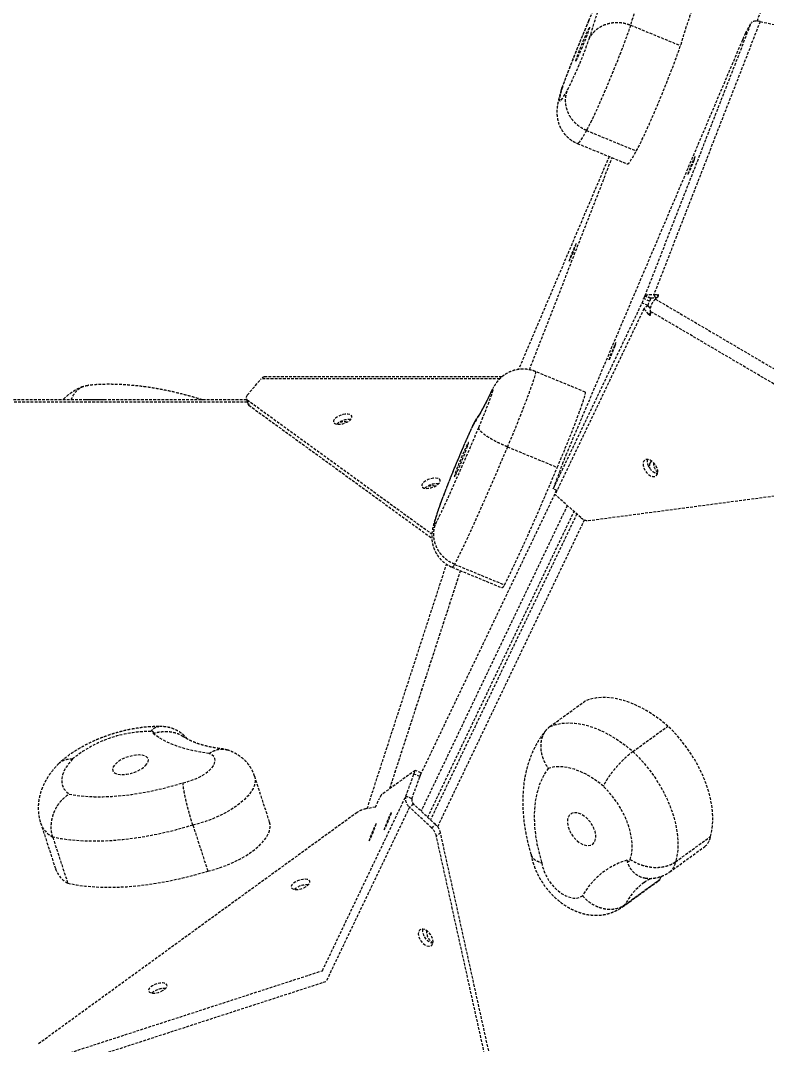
# Model space of a CAD drawing. Header units: millimetres. Extents: x -6061 to 5100, y -3651 to 3328.
# Drawn here: x 1637 to 1982.3, y 667.6 to 1141.6 of the extents above; entities that cross this region are included whole.
import ezdxf

# ---------------------------------------------------------------- set-up
doc = ezdxf.new("R2010")
doc.units = ezdxf.units.MM
doc.linetypes.add('HIDDEN', pattern=[1.905, 1.27, -0.635])
for name, color, linetype in [('DIKOM_ОБЪЕКТ', 7, 'Continuous'), ('DIKOM_РАЗМЕР_ЗОНА', 7, 'Continuous'), ('DIKOM_РАЗМЕР_ОБЪЕКТА', 7, 'Continuous')]:
    doc.layers.add(name, color=color, linetype=linetype)
doc.styles.add('style1', font='arialbd.ttf', dxfattribs={"width": 0.8})
doc.dimstyles.new('1-50', dxfattribs={"dimtxt": 300, "dimasz": 200, "dimexe": 100, "dimexo": 0, "dimgap": 100, "dimtad": 1, "dimtxsty": 'style1', "dimcen": 200, "dimclrd": 7, "dimclre": 7, "dimclrt": 7, "dimadec": 1, "dimazin": 2, "dimtfac": 1, "dimtmove": 0, "dimatfit": 2, "dimfxl": 0, "dimlwd": 25, "dimlwe": 18, "dimarcsym": 0})

# ---------------------------------------------------------------- blocks, each defined once
blk = doc.blocks.new('*D0')
at = {"layer": 'Defpoints', "color": 0, "transparency": 16777216}
for p in [(3244.44, 1090.08), (-2954.24, -571.35), (3244.44, -1487.03)]:
    blk.add_point(p, dxfattribs=at)
at = {"layer": 'DIKOM_РАЗМЕР_ОБЪЕКТА', "color": 7, "lineweight": 18, "transparency": 16777216}
for p, q in [((3244.44, 1090.08), (3244.44, -1587.03)), ((-2954.24, -571.35), (-2954.24, -1587.03))]:
    blk.add_line(p, q, dxfattribs=at)
at = {"layer": 'DIKOM_РАЗМЕР_ОБЪЕКТА', "color": 7, "lineweight": 25, "transparency": 16777216}
blk.add_line((-2754.24, -1487.03), (3044.44, -1487.03), dxfattribs=at)
at = {"layer": 'DIKOM_РАЗМЕР_ОБЪЕКТА', "color": 7, "transparency": 16777216}
for points in [[(-2754.24, -1453.69), (-2754.24, -1520.36), (-2954.24, -1487.03)], [(3044.44, -1453.69), (3044.44, -1520.36), (3244.44, -1487.03)]]:
    blk.add_solid(points, dxfattribs=at)
at = {"layer": 'DIKOM_РАЗМЕР_ОБЪЕКТА', "color": 7, "transparency": 16777216, "insert": (279.31, -1118.98), "char_height": 300, "attachment_point": 5, "style": 'style1'}
blk.add_mtext('{\\fArial|b0|i0|c204|p34;\\H1.75x;6200}', dxfattribs=at)
blk = doc.blocks.new('*D1')
at = {"layer": 'Defpoints', "color": 0, "transparency": 16777216}
for p in [(2324.34, 3327.92), (-5419.16, -2822.08), (-1808.64, -2822.08)]:
    blk.add_point(p, dxfattribs=at)
at = {"layer": 'DIKOM_РАЗМЕР_ЗОНА', "color": 7, "lineweight": 18, "transparency": 16777216}
for p, q in [((2324.34, 3327.92), (-5519.16, 3327.92)), ((-1808.64, -2822.08), (-5519.16, -2822.08))]:
    blk.add_line(p, q, dxfattribs=at)
at = {"layer": 'DIKOM_РАЗМЕР_ЗОНА', "color": 7, "lineweight": 25, "transparency": 16777216}
blk.add_line((-5419.16, 3127.92), (-5419.16, -2622.08), dxfattribs=at)
at = {"layer": 'DIKOM_РАЗМЕР_ЗОНА', "color": 7, "transparency": 16777216}
for points in [[(-5452.49, 3127.92), (-5385.83, 3127.92), (-5419.16, 3327.92)], [(-5452.49, -2622.08), (-5385.83, -2622.08), (-5419.16, -2822.08)]]:
    blk.add_solid(points, dxfattribs=at)
at = {"layer": 'DIKOM_РАЗМЕР_ЗОНА', "color": 7, "transparency": 16777216, "insert": (-5787.21, -178.18), "char_height": 300, "attachment_point": 5, "rotation": 90, "style": 'style1'}
blk.add_mtext('{\\fArial|b0|i0|c204|p34;\\H1.75x;6150}', dxfattribs=at)
blk = doc.blocks.new('*D2')
at = {"layer": 'Defpoints', "color": 0, "transparency": 16777216}
for p in [(5097.78, 1174.32), (-4808.91, -571.39), (5097.78, -3550.63)]:
    blk.add_point(p, dxfattribs=at)
at = {"layer": 'DIKOM_РАЗМЕР_ЗОНА', "color": 7, "lineweight": 18, "transparency": 16777216}
for p, q in [((5097.78, 1174.32), (5097.78, -3650.63)), ((-4808.91, -571.39), (-4808.91, -3650.63))]:
    blk.add_line(p, q, dxfattribs=at)
at = {"layer": 'DIKOM_РАЗМЕР_ЗОНА', "color": 7, "lineweight": 25, "transparency": 16777216}
blk.add_line((-4608.91, -3550.63), (4897.78, -3550.63), dxfattribs=at)
at = {"layer": 'DIKOM_РАЗМЕР_ЗОНА', "color": 7, "transparency": 16777216}
for points in [[(-4608.91, -3517.3), (-4608.91, -3583.96), (-4808.91, -3550.63)], [(4897.78, -3517.3), (4897.78, -3583.96), (5097.78, -3550.63)]]:
    blk.add_solid(points, dxfattribs=at)
at = {"layer": 'DIKOM_РАЗМЕР_ЗОНА', "color": 7, "transparency": 16777216, "insert": (864.15, -3182.58), "char_height": 300, "attachment_point": 5, "style": 'style1'}
blk.add_mtext('{\\fArial|b0|i0|c204|p34;\\H1.75x;9900}', dxfattribs=at)
blk = doc.blocks.new('*D3')
at = {"layer": 'Defpoints', "color": 0, "transparency": 16777216}
for p in [(-3174.2, 1527.92), (2804.07, 1527.92), (-2373.39, -1022.08)]:
    blk.add_point(p, dxfattribs=at)
at = {"layer": 'DIKOM_РАЗМЕР_ОБЪЕКТА', "color": 7, "lineweight": 18, "transparency": 16777216}
for p, q in [((2804.07, 1527.92), (-3274.2, 1527.92)), ((-2373.39, -1022.08), (-3274.2, -1022.08))]:
    blk.add_line(p, q, dxfattribs=at)
at = {"layer": 'DIKOM_РАЗМЕР_ОБЪЕКТА', "color": 7, "lineweight": 25, "transparency": 16777216}
blk.add_line((-3174.2, -822.08), (-3174.2, 1327.92), dxfattribs=at)
at = {"layer": 'DIKOM_РАЗМЕР_ОБЪЕКТА', "color": 7, "transparency": 16777216}
for points in [[(-3207.54, 1327.92), (-3140.87, 1327.92), (-3174.2, 1527.92)], [(-3207.54, -822.08), (-3140.87, -822.08), (-3174.2, -1022.08)]]:
    blk.add_solid(points, dxfattribs=at)
at = {"layer": 'DIKOM_РАЗМЕР_ОБЪЕКТА', "color": 7, "transparency": 16777216, "insert": (-3542.25, 166.98), "char_height": 300, "attachment_point": 5, "rotation": 90, "style": 'style1'}
blk.add_mtext('{\\fArial|b0|i0|c204|p34;\\H1.75x;2550}', dxfattribs=at)

msp = doc.modelspace()

# ---------------------------------------------------------------- linework, layer by layer
at = {"layer": 'DIKOM_ОБЪЕКТ', "color": 7, "linetype": 'HIDDEN', "lineweight": 15}
for p, q in [((1977.893, 1141.308), (2057.581, 1345.991)), ((1919.342, 1139.475), (1942.433, 1129.964)), ((1926.065, 1014.266), (1975.245, 1140.566)), ((1979.304, 1141.105), (1930.123, 1014.805)), ((1972.588, 1135.755), (1975.245, 1140.566)), ((1979.304, 1141.105), (1992.339, 1138.377)), ((1971.146, 1132.621), (1889.66, 941.037)), ((1898.9, 1090.719), (1921.99, 1081.209)), ((1894.705, 1084.706), (1917.795, 1075.195)), ((1909.431, 1078.64), (1867.505, 980.088)), ((1872.569, 979.913), (1910.794, 1078.079)), ((1930.123, 1014.805), (1931.668, 1014.778)), ((1930.865, 1013.394), (1930.123, 1014.805)), ((1932.145, 1013.871), (1931.668, 1014.778)), ((1883.542, 924.786), (1924.69, 1010.826)), ((1924.69, 1010.826), (1925.384, 1012.847)), ((1927.46, 1009.685), (1924.69, 1010.826)), ((1928.155, 1011.706), (1925.384, 1012.847)), ((1925.878, 1014.009), (1926.065, 1014.266)), ((1928.649, 1012.868), (1925.878, 1014.009)), ((1928.836, 1013.125), (1926.065, 1014.266)), ((1927.387, 1009.532), (1927.46, 1009.685)), ((1927.46, 1009.685), (1928.155, 1011.706)), ((1928.649, 1012.868), (1928.836, 1013.125)), ((1932.01, 1013.727), (1930.818, 1012.665)), ((1930.818, 1012.665), (2042.322, 947.12)), ((1930.865, 1013.394), (1931.622, 1013.381)), ((1925.545, 1008.193), (1884.398, 922.153)), ((1927.487, 1009.604), (1925.545, 1008.193)), ((1927.75, 1005.565), (1925.545, 1008.193)), ((1928.488, 1008.411), (1927.487, 1009.604)), ((1928.529, 1006.131), (1927.75, 1005.565)), ((2039.922, 941.477), (1928.418, 1007.022)), ((1928.418, 1007.022), (1928.586, 1005.676)), ((1859.777, 976.627), (1750.023, 976.629)), ((1898.374, 969.604), (1875.284, 979.115)), ((1741.951, 968.192), (1748.364, 975.732)), ((1858.812, 975.731), (1748.364, 975.732)), ((1741.664, 965.988), (1561.02, 965.988)), ((1742.003, 964.943), (1562.587, 964.943)), ((1741.45, 966.647), (1742.279, 964.095)), ((1741.896, 966.065), (1827.406, 903.929)), ((1741.896, 966.065), (1742.725, 963.514)), ((1742.725, 963.514), (1827.369, 902.007)), ((1862.349, 944.26), (1885.439, 934.749)), ((1888.069, 937.059), (1883.542, 924.786)), ((1885.309, 924.058), (1883.542, 924.786)), ((1899.703, 910.122), (2037.486, 928.411)), ((1822.185, 792.512), (1885.14, 924.128)), ((1896.381, 911.475), (1884.398, 922.153)), ((1890.078, 917.091), (1822.414, 775.631)), ((1825.473, 772.782), (1893.179, 914.329)), ((1894.458, 913.188), (1826.736, 771.606)), ((1897.947, 910.439), (1830.01, 768.409)), ((1797.445, 776.79), (1834.2, 889.91)), ((1840.571, 886.954), (1807.729, 785.878)), ((1840.597, 886.943), (1807.768, 785.906)), ((1836.727, 888.537), (1859.817, 879.027)), ((1837.934, 889.863), (1861.024, 880.352)), ((1882.001, 814.767), (1898.182, 826.522)), ((1920.447, 803.22), (1936.627, 814.976)), ((1752.275, 770.578), (1745.365, 791.844)), ((1819.598, 794.497), (1803.994, 783.166)), ((1815.362, 782.54), (1819.116, 792.807)), ((1818.133, 781.399), (1821.887, 791.666)), ((1821.887, 791.666), (1819.116, 792.807)), ((1822.391, 793.362), (1819.621, 794.503)), ((1776.729, 701.773), (1815.362, 782.54)), ((1818.133, 781.399), (1815.362, 782.54)), ((1817.02, 777.436), (1778.382, 696.658)), ((1801.32, 777.455), (1796.933, 776.702)), ((1801.316, 777.447), (1802.924, 781.049)), ((1818.962, 778.847), (1817.02, 777.436)), ((1827.189, 767.965), (1817.02, 777.436)), ((1829.13, 769.376), (1818.962, 778.847)), ((1792.766, 775.014), (1644.932, 667.6)), ((1646.32, 770.173), (1653.23, 748.907)), ((1716.789, 769.14), (1723.699, 747.874)), ((1827.189, 767.965), (1829.13, 769.376)), ((1651.954, 763.544), (1658.864, 742.278)), ((1831.421, 765.498), (1829.48, 764.087)), ((1870.233, 579.495), (1829.48, 764.087)), ((1872.174, 580.906), (1831.421, 765.498)), ((1940.162, 752.176), (1956.342, 763.932)), ((1937.47, 747.478), (1953.65, 759.234)), ((1932.933, 744.049), (1933.86, 745.681)), ((1915.596, 731.318), (1931.776, 743.074)), ((1916.752, 732.294), (1932.933, 744.049)), ((1931.776, 743.074), (1932.933, 744.049)), ((1916.752, 732.294), (1915.606, 731.326)), ((1645.513, 659.144), (1776.731, 701.781)), ((1778.373, 696.671), (1647.172, 654.04))]:
    msp.add_line(p, q, dxfattribs=at)
at = {"layer": 'DIKOM_ОБЪЕКТ', "color": 7, "linetype": 'HIDDEN', "lineweight": 15, "flags": 128}
for points in [[(1908.487, 1157.991), (1908.554, 1158.549), (1908.482, 1158.776), (1908.272, 1158.667), (1907.927, 1158.224), (1907.45, 1157.453), (1906.849, 1156.363), (1906.129, 1154.968), (1905.302, 1153.286), (1904.376, 1151.338), (1903.363, 1149.147), (1902.277, 1146.743), (1901.13, 1144.154), (1899.938, 1141.413)], [(1899.938, 1141.413), (1898.581, 1138.201), (1897.22, 1134.937), (1895.868, 1131.653), (1894.54, 1128.381), (1893.249, 1125.155), (1892.007, 1122.006), (1890.826, 1118.966), (1889.72, 1116.065), (1888.698, 1113.333), (1887.77, 1110.795)], [(1896.692, 1128.436), (1897.361, 1130.026), (1898.021, 1131.64), (1898.647, 1133.211), (1899.211, 1134.676), (1899.691, 1135.974), (1900.068, 1137.053), (1900.326, 1137.867), (1900.454, 1138.385), (1900.447, 1138.584), (1900.306, 1138.456), (1900.036, 1138.007), (1899.648, 1137.255), (1899.159, 1136.231), (1898.587, 1134.977), (1897.957, 1133.544), (1897.295, 1131.99), (1896.627, 1130.381), (1895.981, 1128.78), (1895.383, 1127.254), (1894.858, 1125.865), (1894.428, 1124.671), (1894.109, 1123.719), (1893.915, 1123.05), (1893.854, 1122.69), (1893.928, 1122.654), (1894.135, 1122.944), (1894.465, 1123.547), (1894.906, 1124.44), (1895.439, 1125.585), (1896.043, 1126.935), (1896.692, 1128.436)], [(1919.342, 1139.475), (1918.774, 1137.764), (1918.088, 1135.793), (1917.292, 1133.586), (1916.396, 1131.171), (1915.411, 1128.578), (1914.35, 1125.838), (1913.226, 1122.986), (1912.052, 1120.056), (1910.843, 1117.085), (1909.613, 1114.108), (1908.379, 1111.164), (1907.155, 1108.288), (1905.955, 1105.516), (1904.796, 1102.881), (1903.692, 1100.417), (1902.655, 1098.154), (1901.699, 1096.119), (1900.836, 1094.338), (1900.075, 1092.832), (1899.427, 1091.621), (1898.9, 1090.719)], [(1979.304, 1141.105), (1978.565, 1141.235), (1977.87, 1141.31), (1977.23, 1141.326), (1976.658, 1141.284), (1976.165, 1141.184), (1975.76, 1141.03), (1975.452, 1140.822), (1975.245, 1140.566)], [(1921.99, 1081.209), (1922.518, 1082.111), (1923.165, 1083.322), (1923.926, 1084.827), (1924.789, 1086.608), (1925.745, 1088.643), (1926.782, 1090.907), (1927.887, 1093.371), (1929.046, 1096.005), (1930.245, 1098.778), (1931.469, 1101.654), (1932.704, 1104.598), (1933.933, 1107.574), (1935.142, 1110.545), (1936.316, 1113.475), (1937.441, 1116.328), (1938.502, 1119.068), (1939.486, 1121.661), (1940.382, 1124.076), (1941.178, 1126.282), (1941.864, 1128.253), (1942.433, 1129.964)], [(1887.77, 1110.795), (1887.226, 1108.909), (1886.817, 1107.334), (1886.544, 1106.078), (1886.41, 1105.148), (1886.415, 1104.549), (1886.558, 1104.284), (1886.84, 1104.355), (1887.259, 1104.761), (1887.813, 1105.5), (1888.498, 1106.568), (1889.31, 1107.959), (1890.247, 1109.667)], [(1898.9, 1090.719), (1897.858, 1088.843), (1896.95, 1087.307), (1896.18, 1086.12), (1895.552, 1085.287), (1895.068, 1084.812), (1894.731, 1084.697), (1894.705, 1084.706)], [(1917.795, 1075.195), (1917.821, 1075.187), (1918.158, 1075.301), (1918.642, 1075.777), (1919.27, 1076.61), (1920.04, 1077.797), (1920.949, 1079.332), (1921.99, 1081.209)], [(1948.619, 1076.553), (1948.944, 1077.45), (1949.153, 1078.092), (1949.229, 1078.427), (1949.164, 1078.43), (1948.965, 1078.098), (1948.648, 1077.459), (1948.238, 1076.565), (1947.768, 1075.489), (1947.277, 1074.316), (1946.805, 1073.144), (1946.389, 1072.065), (1946.063, 1071.169), (1945.854, 1070.527), (1945.779, 1070.191), (1945.843, 1070.189), (1946.042, 1070.521), (1946.359, 1071.159), (1946.769, 1072.053), (1947.239, 1073.13), (1947.73, 1074.302), (1948.203, 1075.475), (1948.619, 1076.553)], [(1890.9, 1030.515), (1890.853, 1030.245), (1890.945, 1030.31), (1891.17, 1030.707), (1891.508, 1031.401), (1891.933, 1032.338), (1892.41, 1033.441), (1892.901, 1034.621), (1893.365, 1035.782), (1893.765, 1036.831), (1894.07, 1037.682), (1894.253, 1038.266), (1894.3, 1038.536), (1894.208, 1038.471), (1893.983, 1038.074), (1893.645, 1037.38), (1893.22, 1036.443), (1892.743, 1035.34), (1892.252, 1034.16), (1891.788, 1032.999), (1891.388, 1031.95), (1891.084, 1031.099), (1890.9, 1030.515)], [(1912.098, 990.689), (1912.424, 991.586), (1912.633, 992.228), (1912.708, 992.563), (1912.644, 992.566), (1912.445, 992.234), (1912.127, 991.595), (1911.717, 990.701), (1911.248, 989.625), (1910.757, 988.452), (1910.284, 987.28), (1909.868, 986.201), (1909.542, 985.305), (1909.334, 984.663), (1909.258, 984.327), (1909.323, 984.325), (1909.522, 984.657), (1909.839, 985.295), (1910.249, 986.189), (1910.719, 987.266), (1911.21, 988.438), (1911.682, 989.611), (1912.098, 990.689)], [(1875.284, 979.115), (1875.349, 978.993), (1875.325, 978.539), (1875.164, 977.761), (1874.869, 976.67), (1874.442, 975.278), (1873.89, 973.602), (1873.219, 971.664), (1872.437, 969.487), (1871.553, 967.098), (1870.58, 964.527), (1869.528, 961.805), (1868.412, 958.965), (1867.243, 956.043), (1866.038, 953.075), (1864.81, 950.097), (1863.575, 947.147), (1862.349, 944.26)], [(1741.951, 968.192), (1741.718, 967.883), (1741.547, 967.579), (1741.44, 967.282), (1741.4, 966.999), (1741.426, 966.732), (1741.518, 966.485), (1741.676, 966.262), (1741.896, 966.065)], [(1849.109, 953.279), (1849.986, 955.333), (1850.875, 957.46), (1851.75, 959.601), (1852.587, 961.699), (1853.365, 963.696), (1854.06, 965.536), (1854.655, 967.17), (1855.133, 968.554), (1855.48, 969.648), (1855.689, 970.423), (1855.752, 970.858), (1855.668, 970.941), (1855.439, 970.67), (1855.071, 970.052)], [(1885.439, 934.749), (1886.666, 937.636), (1887.9, 940.587), (1889.128, 943.565), (1890.333, 946.533), (1891.502, 949.454), (1892.619, 952.294), (1893.67, 955.016), (1894.644, 957.588), (1895.527, 959.977), (1896.309, 962.154), (1896.98, 964.092), (1897.533, 965.767), (1897.959, 967.159), (1898.254, 968.251), (1898.415, 969.028), (1898.439, 969.482), (1898.374, 969.604)], [(1787.345, 959.381), (1786.126, 959.155), (1784.908, 958.76), (1783.788, 958.228), (1782.858, 957.601), (1782.192, 956.93), (1781.845, 956.27), (1781.845, 955.673), (1782.191, 955.19), (1782.857, 954.857), (1783.787, 954.704), (1784.906, 954.741), (1786.125, 954.966), (1787.343, 955.361), (1788.463, 955.894), (1789.394, 956.521), (1790.059, 957.192), (1790.406, 957.852), (1790.406, 958.448), (1790.06, 958.932), (1789.395, 959.264), (1788.464, 959.418), (1787.345, 959.381)], [(1829.169, 908.649), (1830.428, 911.201), (1831.787, 914.025), (1833.24, 917.106), (1834.779, 920.427), (1836.395, 923.97), (1838.08, 927.716), (1839.825, 931.646), (1841.62, 935.738), (1843.456, 939.971), (1845.323, 944.321), (1847.21, 948.765), (1849.109, 953.279)], [(1846.286, 953.994), (1845.269, 951.792), (1844.179, 949.376), (1843.03, 946.778), (1841.835, 944.03), (1840.611, 941.166), (1839.371, 938.223), (1838.133, 935.237), (1836.911, 932.246), (1835.72, 929.287), (1834.576, 926.397), (1833.493, 923.613), (1832.485, 920.97), (1831.564, 918.5)], [(1846.508, 954.238), (1846.595, 954.481), (1846.651, 954.656), (1846.672, 954.75), (1846.657, 954.757), (1846.606, 954.677), (1846.523, 954.515), (1846.414, 954.282), (1846.286, 953.994)], [(1843.639, 943.731), (1844.015, 944.808), (1844.272, 945.621), (1844.399, 946.137), (1844.392, 946.334), (1844.25, 946.205), (1843.979, 945.754), (1843.591, 945.001), (1843.101, 943.975), (1842.529, 942.72), (1841.899, 941.286), (1841.236, 939.732), (1840.569, 938.122), (1839.923, 936.521), (1839.325, 934.996), (1838.801, 933.608), (1838.37, 932.415), (1838.052, 931.465), (1837.859, 930.797), (1837.799, 930.439), (1837.874, 930.405), (1838.081, 930.696), (1838.412, 931.302), (1838.854, 932.196), (1839.388, 933.342), (1839.991, 934.693), (1840.641, 936.195), (1841.31, 937.785), (1841.97, 939.399), (1842.595, 940.97), (1843.159, 942.434), (1843.639, 943.731)], [(1862.349, 944.26), (1860.175, 939.103), (1858.015, 934.026), (1855.879, 929.054), (1853.777, 924.21), (1851.719, 919.517), (1849.714, 914.997), (1847.773, 910.671), (1845.903, 906.56), (1844.115, 902.683), (1842.416, 899.058), (1840.815, 895.703), (1839.318, 892.633), (1837.934, 889.863)], [(1861.024, 880.352), (1862.408, 883.122), (1863.905, 886.192), (1865.506, 889.547), (1867.205, 893.172), (1868.994, 897.049), (1870.863, 901.16), (1872.805, 905.486), (1874.809, 910.006), (1876.867, 914.699), (1878.969, 919.544), (1881.106, 924.516), (1883.265, 929.592), (1885.439, 934.749)], [(1931.607, 934.39), (1931.061, 935.512), (1930.31, 936.549), (1929.413, 937.417), (1928.444, 938.046), (1927.48, 938.385), (1926.601, 938.407), (1925.878, 938.109), (1925.368, 937.517), (1925.114, 936.677), (1925.135, 935.658), (1925.431, 934.542), (1925.977, 933.42), (1926.728, 932.383), (1927.625, 931.515), (1928.595, 930.886), (1929.558, 930.547), (1930.437, 930.525), (1931.16, 930.823), (1931.67, 931.416), (1931.924, 932.256), (1931.903, 933.275), (1931.607, 934.39)], [(1929.196, 937.583), (1928.75, 937.329), (1928.266, 936.707)], [(1828.177, 929.709), (1826.959, 929.484), (1825.741, 929.089), (1824.621, 928.557), (1823.69, 927.93), (1823.025, 927.259), (1822.678, 926.598), (1822.677, 926.002), (1823.024, 925.519), (1823.689, 925.186), (1824.619, 925.033), (1825.739, 925.07), (1826.957, 925.295), (1828.176, 925.69), (1829.296, 926.223), (1830.226, 926.85), (1830.892, 927.521), (1831.239, 928.181), (1831.239, 928.777), (1830.892, 929.261), (1830.227, 929.593), (1829.297, 929.747), (1828.177, 929.709)], [(1831.564, 918.5), (1830.757, 916.219), (1830.064, 914.185), (1829.491, 912.418), (1829.044, 910.937), (1828.728, 909.755), (1828.545, 908.885), (1828.499, 908.336), (1828.588, 908.112), (1828.812, 908.217), (1829.169, 908.649)], [(1936.627, 814.976), (1933.321, 817.682), (1929.943, 820.117), (1926.521, 822.262), (1923.082, 824.099), (1919.654, 825.614), (1916.263, 826.794), (1912.938, 827.631), (1909.704, 828.117), (1906.587, 828.249), (1903.612, 828.025), (1900.803, 827.448), (1898.182, 826.522)], [(1882.001, 814.767), (1884.623, 815.693), (1887.432, 816.27), (1890.407, 816.493), (1893.523, 816.361), (1896.758, 815.875), (1900.083, 815.038), (1903.473, 813.858), (1906.901, 812.343), (1910.34, 810.506), (1913.762, 808.362), (1917.14, 805.927), (1920.447, 803.22)], [(1698.225, 811.683), (1698.405, 811.873), (1698.501, 812.06), (1698.506, 812.23), (1698.421, 812.372), (1698.251, 812.476), (1698.007, 812.535), (1697.707, 812.544), (1697.372, 812.504)], [(1724.397, 802.294), (1720.306, 802.906), (1716.425, 803.686), (1712.765, 804.63), (1709.342, 805.735), (1706.165, 806.997), (1703.247, 808.413), (1700.597, 809.977), (1698.225, 811.683)], [(1956.342, 763.932), (1956.971, 766.639), (1957.333, 769.532), (1957.425, 772.587), (1957.248, 775.78), (1956.802, 779.084), (1956.09, 782.474), (1955.119, 785.921), (1953.897, 789.398), (1952.432, 792.877), (1950.738, 796.329), (1948.828, 799.728), (1946.717, 803.045), (1944.422, 806.254), (1941.962, 809.328), (1939.357, 812.243), (1936.627, 814.976)], [(1694.928, 796.724), (1695.676, 797.642), (1696.106, 798.536), (1696.2, 799.371), (1695.956, 800.113), (1695.383, 800.73), (1694.503, 801.198), (1693.355, 801.498), (1691.984, 801.616), (1690.446, 801.55), (1688.805, 801.3), (1687.127, 800.878), (1685.482, 800.3), (1683.937, 799.591), (1682.554, 798.779), (1681.391, 797.897), (1680.496, 796.982), (1679.904, 796.072), (1679.64, 795.202), (1679.716, 794.41), (1680.127, 793.727), (1680.857, 793.182), (1681.876, 792.796), (1683.142, 792.586), (1684.604, 792.56), (1686.202, 792.719), (1687.87, 793.056), (1689.54, 793.559), (1691.143, 794.206), (1692.615, 794.97), (1693.894, 795.821), (1694.928, 796.724)], [(1712.229, 788.801), (1714.456, 789.345), (1716.66, 790.061), (1718.782, 790.93), (1720.762, 791.927), (1722.547, 793.027), (1724.089, 794.198), (1725.343, 795.408), (1726.278, 796.625), (1726.865, 797.815), (1727.091, 798.946), (1726.948, 799.985), (1726.44, 800.906), (1725.582, 801.683), (1724.397, 802.294)], [(1920.447, 803.22), (1923.177, 800.488), (1925.782, 797.572), (1928.242, 794.498), (1930.537, 791.289), (1932.648, 787.972), (1934.558, 784.574), (1936.252, 781.121), (1937.716, 777.642), (1938.939, 774.165), (1939.91, 770.718), (1940.621, 767.328), (1941.067, 764.024), (1941.245, 760.831), (1941.153, 757.776), (1940.791, 754.884), (1940.162, 752.176)], [(1661.107, 799.768), (1659.474, 797.901), (1658.147, 796.04), (1657.141, 794.205), (1656.465, 792.413), (1656.127, 790.683), (1656.129, 789.03), (1656.472, 787.473), (1657.152, 786.027), (1658.162, 784.706), (1659.493, 783.522)], [(1745.366, 791.842), (1745.604, 790.776), (1745.619, 789.281), (1745.29, 787.707), (1744.621, 786.073), (1743.622, 784.4), (1742.304, 782.709), (1740.684, 781.019), (1738.781, 779.352), (1736.62, 777.729), (1734.226, 776.17), (1731.629, 774.693), (1728.861, 773.317), (1725.957, 772.059), (1722.952, 770.935), (1719.883, 769.958), (1716.789, 769.14)], [(1819.116, 792.807), (1819.26, 793.208), (1819.383, 793.562), (1819.483, 793.865), (1819.558, 794.113), (1819.608, 794.303), (1819.631, 794.431), (1819.628, 794.496), (1819.598, 794.497)], [(1881.254, 795.437), (1879.539, 792.859), (1878.075, 790.029), (1876.87, 786.962), (1875.93, 783.676), (1875.26, 780.186), (1874.865, 776.514), (1874.746, 772.677), (1874.903, 768.696), (1875.336, 764.594), (1876.043, 760.391), (1877.019, 756.111), (1878.26, 751.776)], [(1906.751, 787.18), (1904.134, 789.266), (1901.461, 791.107), (1898.758, 792.687), (1896.053, 793.988), (1893.373, 794.998), (1890.744, 795.707), (1888.192, 796.108), (1885.744, 796.197), (1883.423, 795.973), (1881.254, 795.437)], [(1659.493, 783.522), (1663.1, 782.934), (1666.926, 782.534), (1670.949, 782.322), (1675.148, 782.302), (1679.5, 782.472), (1683.982, 782.832), (1688.571, 783.38), (1693.24, 784.113), (1697.967, 785.027), (1702.724, 786.117), (1707.486, 787.377), (1712.229, 788.801)], [(1919.181, 753.238), (1919.755, 755.416), (1920.057, 757.786), (1920.083, 760.32), (1919.833, 762.986), (1919.31, 765.75), (1918.521, 768.577), (1917.475, 771.432), (1916.186, 774.28), (1914.67, 777.084), (1912.946, 779.81), (1911.035, 782.422), (1908.961, 784.89), (1906.751, 787.18)], [(1805.326, 767.175), (1805.279, 766.904), (1805.371, 766.97), (1805.595, 767.366), (1805.934, 768.061), (1806.358, 768.997), (1806.835, 770.1), (1807.326, 771.28), (1807.79, 772.442), (1808.191, 773.49), (1808.495, 774.341), (1808.678, 774.926), (1808.725, 775.196), (1808.633, 775.13), (1808.409, 774.734), (1808.07, 774.04), (1807.645, 773.103), (1807.168, 772), (1806.678, 770.82), (1806.214, 769.659), (1805.813, 768.61), (1805.509, 767.759), (1805.326, 767.175)], [(1894.603, 761.945), (1895.901, 760.964), (1897.231, 760.242), (1898.539, 759.808), (1899.772, 759.681), (1900.878, 759.865), (1901.812, 760.354), (1902.537, 761.127), (1903.022, 762.152), (1903.248, 763.387), (1903.206, 764.783), (1902.896, 766.281), (1902.332, 767.821), (1901.538, 769.339), (1900.544, 770.773), (1899.393, 772.065), (1898.131, 773.162), (1896.81, 774.018), (1895.484, 774.599), (1894.207, 774.881), (1893.032, 774.852), (1892.006, 774.514), (1891.173, 773.88), (1890.564, 772.976), (1890.207, 771.84), (1890.115, 770.518), (1890.292, 769.063), (1890.731, 767.537), (1891.413, 766), (1892.312, 764.516), (1893.39, 763.146), (1894.603, 761.945)], [(1716.789, 769.14), (1711.347, 767.549), (1705.889, 766.136), (1700.44, 764.906), (1695.027, 763.867), (1689.674, 763.021), (1684.407, 762.375), (1679.251, 761.93), (1674.23, 761.689), (1669.368, 761.652), (1664.688, 761.821), (1660.212, 762.194), (1655.961, 762.769), (1651.954, 763.544)], [(1723.699, 747.874), (1726.793, 748.691), (1729.862, 749.669), (1732.867, 750.793), (1735.771, 752.051), (1738.539, 753.427), (1741.136, 754.904), (1743.53, 756.463), (1745.691, 758.086), (1747.594, 759.753), (1749.214, 761.442), (1750.532, 763.134), (1751.531, 764.807), (1752.199, 766.44), (1752.528, 768.014), (1752.514, 769.51), (1752.275, 770.578)], [(1798.353, 762.111), (1798.305, 761.841), (1798.398, 761.906), (1798.622, 762.302), (1798.96, 762.997), (1799.385, 763.934), (1799.862, 765.037), (1800.353, 766.217), (1800.817, 767.378), (1801.217, 768.427), (1801.521, 769.278), (1801.705, 769.862), (1801.752, 770.132), (1801.66, 770.067), (1801.435, 769.671), (1801.097, 768.976), (1800.672, 768.039), (1800.195, 766.936), (1799.705, 765.756), (1799.241, 764.595), (1798.84, 763.546), (1798.536, 762.695), (1798.353, 762.111)], [(1878.26, 751.776), (1878.644, 749.794), (1879.307, 747.756), (1880.231, 745.717), (1881.39, 743.733), (1882.754, 741.859), (1884.284, 740.146), (1885.939, 738.64), (1887.673, 737.384), (1889.439, 736.41), (1891.189, 735.747), (1892.874, 735.412), (1894.449, 735.414), (1895.87, 735.753), (1897.099, 736.421)], [(1917.69, 752.922), (1917.954, 752.699), (1918.23, 752.543), (1918.5, 752.466), (1918.744, 752.472), (1918.946, 752.561), (1919.092, 752.726), (1919.172, 752.958), (1919.181, 753.238)], [(1658.864, 742.278), (1662.87, 741.503), (1667.122, 740.927), (1671.598, 740.555), (1676.278, 740.386), (1681.14, 740.422), (1686.161, 740.664), (1691.317, 741.108), (1696.584, 741.755), (1701.936, 742.6), (1707.35, 743.64), (1712.799, 744.87), (1718.257, 746.283), (1723.699, 747.874)], [(1768.092, 740.131), (1769.181, 740.687), (1770.064, 741.327), (1770.669, 742), (1770.949, 742.651), (1770.878, 743.229), (1770.465, 743.685), (1769.742, 743.983), (1768.767, 744.099), (1767.62, 744.023), (1766.394, 743.762), (1765.187, 743.337), (1764.098, 742.782), (1763.216, 742.141), (1762.61, 741.468), (1762.331, 740.817), (1762.401, 740.24), (1762.814, 739.783), (1763.538, 739.485), (1764.512, 739.369), (1765.659, 739.445), (1766.886, 739.706), (1768.092, 740.131)], [(1769.966, 741.243), (1769.712, 741.487), (1769.624, 741.546)], [(1824.076, 720.824), (1823.138, 721.038), (1822.313, 720.931), (1821.669, 720.511), (1821.257, 719.812), (1821.112, 718.891), (1821.244, 717.823), (1821.644, 716.694), (1822.279, 715.595), (1823.097, 714.616), (1824.032, 713.836), (1825.008, 713.318), (1825.947, 713.104), (1826.772, 713.212), (1827.416, 713.632), (1827.828, 714.331), (1827.973, 715.251), (1827.84, 716.32), (1827.44, 717.449), (1826.806, 718.547), (1825.988, 719.526), (1825.053, 720.306), (1824.076, 720.824)], [(1702.029, 692.131), (1703.118, 692.686), (1704, 693.326), (1704.606, 693.999), (1704.885, 694.651), (1704.815, 695.228), (1704.402, 695.684), (1703.678, 695.982), (1702.704, 696.098), (1701.557, 696.023), (1700.33, 695.761), (1699.124, 695.336), (1698.035, 694.781), (1697.152, 694.141), (1696.546, 693.468), (1696.267, 692.816), (1696.338, 692.239), (1696.751, 691.783), (1697.474, 691.485), (1698.449, 691.369), (1699.596, 691.444), (1700.822, 691.705), (1702.029, 692.131)], [(1703.901, 693.241), (1703.646, 693.487), (1703.559, 693.546)]]:
    msp.add_lwpolyline(points, dxfattribs=at)
at = {"layer": 'DIKOM_ОБЪЕКТ', "color": 7, "linetype": 'HIDDEN', "lineweight": 15}
for centre, radius, start, end in [((2156.46, 1071.78), 246.591, 159.70246, 164.0664), ((2225.068, 1037.702), 338.648, 159.50982, 163.69118), ((2179.536, 1062.274), 246.577, 159.70233, 164.06652), ((2010.039, 1116.63), 42.052, 152.94797, 157.6485), ((1736.919, 1188.262), 172.298, 332.86043, 341.22215), ((1750.137, 974.435), 2.197, 92.9757, 143.80052), ((1739.962, 1022.159), 126.354, 327.48322, 335.64483), ((1671.389, 851.982), 114.103, 87.64926, 92.35074), ((1743.377, 964.476), 1.163, 199.12686, 235.87455), ((1788.884, 948.572), 8.293, 84.14095, 131.86166), ((1786.683, 948.747), 7.081, 78.63614, 111.8543), ((1974.91, 904.644), 92.693, 156.88225, 159.53062), ((1931.106, 937.585), 4.075, 167.99649, 203.61447), ((1932.975, 937.66), 5.857, 196.94739, 259.01883), ((1931.605, 935.43), 3.576, 159.06711, 196.39533), ((1935.585, 936.774), 5.635, 178.38037, 229.74977), ((1829.717, 918.901), 8.293, 84.14214, 131.86176), ((1827.514, 919.095), 7.068, 78.54514, 111.73482), ((1899.585, 914.589), 4.468, 224.16775, 271.50857), ((1835.745, 890.644), 2.324, 294.99242, 340.37025), ((1858.834, 881.134), 2.325, 295.00912, 340.35894), ((1696.876, 755.919), 56.588, 89.49877, 129.20511), ((1816.851, 794.086), 5.587, 334.33366, 352.5577), ((1814.438, 776.559), 12.358, 147.68227, 158.69297), ((1820.066, 781.247), 4.879, 164.63255, 231.37048), ((1820.485, 780.752), 2.439, 164.62941, 231.37443), ((1798.624, 766.541), 10.301, 99.44979, 124.65583), ((1657.789, 774.213), 12.16, 199.46905, 241.325), ((1821.895, 762.222), 7.811, 13.81723, 47.33268), ((1823.836, 763.633), 7.811, 13.81821, 47.3317), ((1949.31, 764.841), 7.091, 307.74167, 352.63637), ((1927.531, 719.544), 34.798, 106.42755, 150.98913), ((1933.222, 753.032), 6.992, 307.37783, 352.97011), ((1664.853, 753.077), 12.349, 199.73742, 240.98743), ((1769.406, 733.22), 8.316, 84.21463, 131.78496), ((1943.415, 718.424), 30.054, 126.2678, 152.5174), ((1829.082, 720.37), 5.976, 173.58675, 258.42465), ((1831.19, 720.083), 6.299, 177.05317, 238.75171), ((1703.343, 685.219), 8.317, 84.21597, 131.7841)]:
    msp.add_arc(centre, radius, start, end, dxfattribs=at)
for centre, major_axis, ratio, start_param, end_param in [((1931.399, 1014.086), (0.867, 0.368), 0.6758877, 5.1768451, 7.2712402), ((1925.609, 1013.317), (0.286, 0.706), 0.0574433, 0.2273654, 2.3217605), ((1928.38, 1012.176), (0.286, 0.706), 0.0574433, 0.2273654, 2.3217605), ((1927.975, 1006.035), (-0.478, 0.798), 0.491178, 1.8853727, 3.9797678)]:
    msp.add_ellipse(centre, major_axis=major_axis, ratio=ratio, start_param=start_param, end_param=end_param, dxfattribs=at)
for points, knots in [([(1900.003, 1141.608), (1899.864, 1141.284), (1899.292, 1139.941), (1898.278, 1137.528), (1896.966, 1134.376), (1895.666, 1131.21), (1894.389, 1128.059), (1893.144, 1124.946), (1891.941, 1121.898), (1890.791, 1118.939), (1889.699, 1116.086), (1888.683, 1113.376), (1887.941, 1111.366), (1887.568, 1110.323), (1887.478, 1110.071)], [0, 0, 0, 0, 0.0298112, 0.1235388, 0.2172088, 0.3108406, 0.4044788, 0.4981653, 0.5919509, 0.6859, 0.7800952, 0.8746503, 0.9697293, 1, 1, 1, 1]), ([(1900.054, 1141.587), (1900.007, 1141.541), (1899.955, 1141.488), (1899.94, 1141.42), (1899.938, 1141.413)], [0, 0, 0, 0, 0.890705, 1, 1, 1, 1]), ([(1900.046, 1132.799), (1900.052, 1132.812), (1900.461, 1133.734), (1901.38, 1135.257), (1903.14, 1137.131), (1905.021, 1138.536), (1907.171, 1139.633), (1909.488, 1140.371), (1911.952, 1140.742), (1914.445, 1140.72), (1916.958, 1140.335), (1918.54, 1139.764), (1919.342, 1139.475)], [0, 0, 0, 0, 0.0020432, 0.1451468, 0.2509357, 0.3597572, 0.4650828, 0.5734334, 0.6785529, 0.7867074, 0.891828, 1, 1, 1, 1]), ([(1887.298, 1109.533), (1887.291, 1109.51), (1887.036, 1108.674), (1886.595, 1107.134), (1886.034, 1104.983), (1885.639, 1103.152), (1885.394, 1101.564), (1885.274, 1100.279), (1885.234, 1099.086), (1885.282, 1097.785), (1885.453, 1096.353), (1885.791, 1094.789), (1886.342, 1093.129), (1887.138, 1091.432), (1888.187, 1089.775), (1889.478, 1088.224), (1890.991, 1086.844), (1892.725, 1085.621), (1894.026, 1085.022), (1894.699, 1084.712)], [0, 0, 0, 0, 0.0032997, 0.1214871, 0.2462228, 0.3719198, 0.4506668, 0.5008032, 0.5457405, 0.5876233, 0.6289231, 0.6707813, 0.7144023, 0.7597263, 0.806199, 0.8533557, 0.900903, 0.9486666, 1, 1, 1, 1]), ([(1887.393, 1109.505), (1887.486, 1109.936), (1887.581, 1110.377), (1887.766, 1110.785), (1887.77, 1110.795)], [0, 0, 0, 0, 0.975498, 1, 1, 1, 1]), ([(1898.9, 1090.719), (1898.148, 1091.07), (1896.621, 1091.781), (1894.59, 1093.282), (1892.799, 1095.071), (1891.344, 1097.1), (1890.238, 1099.338), (1889.531, 1101.688), (1889.232, 1104.126), (1889.368, 1106.809), (1889.849, 1108.652), (1890.241, 1109.652), (1890.247, 1109.667)], [0, 0, 0, 0, 0.1053854, 0.2138309, 0.3192157, 0.4276527, 0.5331375, 0.6416653, 0.7474221, 0.856223, 0.9978508, 1, 1, 1, 1]), ([(1926.065, 1014.266), (1926.196, 1014.376), (1926.436, 1014.577), (1927.332, 1014.726), (1928.532, 1014.846), (1929.566, 1014.819), (1930.123, 1014.805)], [0, 0, 0, 0, 0.2731995, 0.5000125, 0.7304066, 1, 1, 1, 1]), ([(1930.818, 1012.665), (1930.405, 1012.22), (1929.648, 1011.404), (1928.861, 1009.985), (1928.403, 1008.492), (1928.413, 1007.537), (1928.418, 1007.022)], [0, 0, 0, 0, 0.2731864, 0.5000188, 0.7303972, 1, 1, 1, 1]), ([(1928.836, 1013.125), (1928.886, 1013.143), (1928.978, 1013.176), (1929.412, 1013.211), (1930.037, 1013.309), (1930.573, 1013.364), (1930.865, 1013.394)], [0, 0, 0, 0, 0.2754786, 0.4999331, 0.7277699, 1, 1, 1, 1]), ([(1875.288, 979.108), (1875.269, 979.118), (1874.601, 979.452), (1873.191, 979.831), (1871.134, 980.217), (1869.114, 980.283), (1867.18, 980.099), (1865.354, 979.687), (1863.662, 979.082), (1862.122, 978.318), (1860.75, 977.438), (1859.562, 976.487), (1858.57, 975.524), (1857.769, 974.606), (1857.13, 973.761), (1856.603, 972.977), (1856.136, 972.213), (1855.862, 971.714), (1855.715, 971.448)], [0, 0, 0, 0, 0.0025758, 0.090781, 0.1754044, 0.25686, 0.3353796, 0.4110508, 0.4838592, 0.5536747, 0.6202196, 0.6829388, 0.7408483, 0.7930018, 0.8405925, 0.8879213, 0.94007, 1, 1, 1, 1]), ([(1665.906, 972.143), (1665.526, 971.988), (1664.254, 971.467), (1662.224, 970.406), (1659.9, 968.907), (1658.02, 967.445), (1656.996, 966.396), (1656.598, 965.988)], [0, 0, 0, 0, 0.1097892, 0.3674272, 0.6133309, 0.849591, 1, 1, 1, 1]), ([(1660.504, 965.988), (1660.703, 966.51), (1661.163, 967.72), (1662.202, 969.317), (1663.536, 970.76), (1665.075, 971.83), (1666.617, 972.496), (1667.668, 972.618), (1668.116, 972.67)], [0, 0, 0, 0, 0.1376274, 0.3192678, 0.5008713, 0.6824842, 0.8647561, 1, 1, 1, 1]), ([(1721.218, 965.988), (1720.468, 966.231), (1718.121, 966.99), (1714.135, 968.106), (1709.286, 969.339), (1704.431, 970.404), (1699.588, 971.309), (1694.772, 972.045), (1689.995, 972.61), (1685.273, 972.996), (1680.615, 973.2), (1676.04, 973.209), (1671.852, 973.059), (1669.263, 972.802), (1668.114, 972.687)], [0, 0, 0, 0, 0.0411633, 0.128705, 0.2163114, 0.3040435, 0.391966, 0.4801481, 0.5686635, 0.6575904, 0.7470137, 0.8370198, 0.927693, 1, 1, 1, 1]), ([(1855.472, 970.981), (1855.393, 970.818), (1854.85, 969.697), (1853.908, 967.786), (1852.697, 965.372), (1851.605, 963.254), (1850.64, 961.437), (1849.842, 959.989), (1849.217, 958.9), (1848.759, 958.142), (1848.471, 957.69), (1848.338, 957.5), (1848.343, 957.506), (1848.343, 957.507)], [0, 0, 0, 0, 0.0213026, 0.1457262, 0.2692752, 0.3914437, 0.511658, 0.6290666, 0.731033, 0.8259864, 0.9121049, 0.9881734, 1, 1, 1, 1]), ([(1855.071, 970.052), (1855.076, 970.065), (1855.26, 970.545), (1855.532, 970.98), (1855.796, 971.403)], [0, 0, 0, 0, 0.0270675, 1, 1, 1, 1]), ([(1849.208, 958.893), (1849.116, 958.793), (1848.742, 958.387), (1848.202, 957.644), (1847.616, 956.744), (1847.169, 955.939), (1846.772, 955.144), (1846.52, 954.576), (1846.373, 954.244)], [0, 0, 0, 0, 0.0726728, 0.2949473, 0.4892344, 0.6496377, 0.794759, 1, 1, 1, 1]), ([(1846.508, 954.238), (1846.511, 954.246), (1846.754, 954.802), (1847.293, 955.943), (1848, 956.988), (1848.349, 957.503)], [0, 0, 0, 0, 0.0067742, 0.51018096, 1, 1, 1, 1]), ([(1846.507, 954.543), (1846.378, 954.267), (1845.914, 953.273), (1845.073, 951.43), (1843.97, 948.97), (1842.83, 946.38), (1841.664, 943.686), (1840.48, 940.91), (1839.289, 938.077), (1838.102, 935.214), (1836.931, 932.347), (1835.785, 929.504), (1834.678, 926.714), (1833.618, 924.001), (1832.619, 921.395), (1831.861, 919.384), (1831.454, 918.28), (1831.335, 917.954)], [0, 0, 0, 0, 0.0286586, 0.1030469, 0.1764904, 0.2492476, 0.3215765, 0.3936357, 0.4655287, 0.5373333, 0.6091116, 0.6809109, 0.7527833, 0.8247939, 0.897029, 0.9696101, 1, 1, 1, 1]), ([(1846.286, 953.994), (1846.288, 954.001), (1846.334, 954.14), (1846.427, 954.277), (1846.515, 954.407)], [0, 0, 0, 0, 0.05000862, 1, 1, 1, 1]), ([(1862.349, 944.26), (1861.584, 944.584), (1860.033, 945.241), (1857.801, 946.308), (1855.694, 947.411), (1853.81, 948.508), (1852.169, 949.587), (1850.845, 950.602), (1849.856, 951.545), (1849.178, 952.468), (1849.057, 953.01), (1849.108, 953.275), (1849.109, 953.279)], [0, 0, 0, 0, 0.1053853, 0.2138303, 0.3192149, 0.4276484, 0.5331372, 0.6416654, 0.7474225, 0.8562251, 0.9978501, 1, 1, 1, 1]), ([(1831.315, 917.902), (1831.223, 917.645), (1830.837, 916.57), (1830.219, 914.803), (1829.499, 912.669), (1828.862, 910.679), (1828.282, 908.708), (1827.866, 907.078), (1827.582, 905.578), (1827.429, 904.427), (1827.345, 903.249), (1827.349, 901.908), (1827.489, 900.394), (1827.818, 898.731), (1828.381, 896.981), (1829.198, 895.228), (1830.266, 893.546), (1831.571, 891.991), (1833.092, 890.617), (1834.803, 889.421), (1836.075, 888.844), (1836.721, 888.551)], [0, 0, 0, 0, 0.02444955, 0.10251932, 0.18174242, 0.26352899, 0.35069498, 0.45369857, 0.50431379, 0.54089272, 0.57574451, 0.61047507, 0.64703509, 0.68662027, 0.72862942, 0.77215664, 0.81665014, 0.86175781, 0.90724206, 0.95294939, 1, 1, 1, 1]), ([(1831.381, 917.88), (1831.421, 918.076), (1831.463, 918.29), (1831.556, 918.485), (1831.564, 918.5)], [0, 0, 0, 0, 0.91905212, 1, 1, 1, 1]), ([(1837.934, 889.863), (1837.175, 890.217), (1835.658, 890.925), (1833.622, 892.413), (1831.845, 894.171), (1830.376, 896.173), (1829.266, 898.364), (1828.529, 900.685), (1828.206, 903.074), (1828.301, 905.766), (1828.768, 907.615), (1829.164, 908.637), (1829.169, 908.649)], [0, 0, 0, 0, 0.1058261, 0.2116536, 0.3174604, 0.423274, 0.5294684, 0.6356707, 0.7428799, 0.8500947, 0.9982858, 1, 1, 1, 1]), ([(1701.098, 814.749), (1700.869, 814.754), (1699.486, 814.784), (1696.905, 814.685), (1693.35, 814.375), (1689.785, 813.863), (1686.231, 813.172), (1682.699, 812.308), (1679.205, 811.28), (1675.764, 810.095), (1672.392, 808.757), (1669.105, 807.271), (1665.919, 805.637), (1662.846, 803.855), (1659.906, 801.915), (1657.251, 799.943), (1655.688, 798.551), (1654.97, 797.912)], [0, 0, 0, 0, 0.0145187, 0.0876777, 0.1597608, 0.2309078, 0.3012972, 0.3711529, 0.4407041, 0.5101741, 0.5797577, 0.6496393, 0.7200637, 0.7912977, 0.8636324, 0.9373616, 1, 1, 1, 1]), ([(1697.372, 812.504), (1697.376, 812.511), (1697.732, 813.096), (1698.559, 813.934), (1699.759, 814.607), (1700.491, 814.679), (1700.809, 814.71)], [0, 0, 0, 0, 0.0050538, 0.4306127, 0.752776, 1, 1, 1, 1]), ([(1698.225, 811.683), (1698.233, 811.685), (1698.853, 811.807), (1700.148, 812.097), (1702.26, 812.429), (1704.58, 812.551), (1706.996, 812.341), (1709.291, 811.755), (1711.137, 810.993), (1712.111, 810.295), (1712.467, 810.039)], [0, 0, 0, 0, 0.0016738, 0.1259293, 0.2547429, 0.4156807, 0.5813257, 0.7408883, 0.904982, 1, 1, 1, 1]), ([(1714.181, 809.054), (1713.981, 809.31), (1713.369, 810.094), (1712.14, 811.206), (1710.555, 812.369), (1708.862, 813.295), (1707.1, 814), (1705.282, 814.489), (1703.418, 814.75), (1701.917, 814.829), (1701.046, 814.746), (1700.808, 814.723)], [0, 0, 0, 0, 0.06430643, 0.19705548, 0.32673231, 0.45378835, 0.57881547, 0.70264822, 0.8265653, 0.95246725, 1, 1, 1, 1]), ([(1880.278, 813.14), (1879.865, 812.635), (1878.696, 811.208), (1876.97, 808.679), (1875.155, 805.52), (1873.581, 802.161), (1872.247, 798.612), (1871.161, 794.878), (1870.331, 790.971), (1869.762, 786.905), (1869.46, 782.695), (1869.428, 778.361), (1869.664, 773.925), (1870.169, 769.408), (1870.934, 764.833), (1871.964, 760.221), (1872.825, 757.023), (1873.34, 755.369), (1873.374, 755.259)], [0, 0, 0, 0, 0.0348803, 0.0987344, 0.1630391, 0.2281468, 0.2941863, 0.3612273, 0.4292765, 0.4982693, 0.5680839, 0.6385557, 0.7095039, 0.7807558, 0.8521623, 0.9235869, 0.9949474, 1, 1, 1, 1]), ([(1882.001, 814.767), (1881.485, 814.34), (1880.451, 813.485), (1879.258, 811.813), (1878.381, 809.904), (1877.853, 807.787), (1877.695, 805.524), (1877.899, 803.173), (1878.474, 800.798), (1879.508, 798.17), (1880.553, 796.408), (1881.246, 795.448), (1881.254, 795.437)], [0, 0, 0, 0, 0.1058276, 0.2116529, 0.3174632, 0.4232721, 0.5294698, 0.6356697, 0.742879, 0.8500949, 0.9982844, 1, 1, 1, 1]), ([(1731.108, 804.338), (1730.714, 804.384), (1729.186, 804.563), (1726.69, 804.961), (1723.728, 805.565), (1721.045, 806.263), (1718.646, 807.034), (1716.537, 807.86), (1714.736, 808.715), (1713.381, 809.473), (1712.746, 809.92), (1712.503, 810.091)], [0, 0, 0, 0, 0.04457832, 0.17277839, 0.30000968, 0.42617179, 0.55133131, 0.67564331, 0.79941706, 0.92314687, 1, 1, 1, 1]), ([(1724.397, 802.294), (1724.408, 802.302), (1725.194, 802.872), (1726.604, 803.671), (1728.655, 804.307), (1730.467, 804.426), (1731.751, 804.318), (1732.367, 804.056), (1732.443, 804.024)], [0, 0, 0, 0, 0.0042554, 0.3024776, 0.5229322, 0.7497117, 0.9691974, 1, 1, 1, 1]), ([(1745.329, 791.826), (1745.228, 792.166), (1744.905, 793.259), (1744.048, 794.977), (1742.813, 796.93), (1741.347, 798.68), (1739.699, 800.226), (1737.881, 801.568), (1735.905, 802.697), (1734.081, 803.522), (1732.895, 803.886), (1732.443, 804.025)], [0, 0, 0, 0, 0.0567867, 0.1821411, 0.3053084, 0.4271213, 0.548491, 0.6704597, 0.7942993, 0.921569, 1, 1, 1, 1]), ([(1920.447, 803.22), (1919.89, 802.799), (1918.777, 801.956), (1917.012, 800.407), (1915.24, 798.698), (1913.499, 796.86), (1911.845, 794.948), (1910.318, 793.016), (1908.969, 791.118), (1907.72, 789.137), (1907.055, 787.86), (1906.758, 787.196), (1906.751, 787.18)], [0, 0, 0, 0, 0.1073031, 0.2146108, 0.3219167, 0.4292204, 0.5365475, 0.6438736, 0.7512537, 0.8586345, 0.9966443, 1, 1, 1, 1]), ([(1654.679, 797.641), (1654.332, 797.281), (1653.146, 796.05), (1651.408, 793.947), (1649.575, 791.321), (1648.112, 788.751), (1646.952, 786.173), (1646.09, 783.594), (1645.514, 781.017), (1645.215, 778.359), (1645.214, 775.638), (1645.587, 772.911), (1645.976, 771.075), (1646.319, 770.194), (1646.337, 770.149)], [0, 0, 0, 0, 0.0485135, 0.1657997, 0.2695574, 0.3687602, 0.4633557, 0.5539255, 0.6412575, 0.7261406, 0.8183212, 0.9078498, 0.9952455, 1, 1, 1, 1]), ([(1654.711, 797.609), (1654.934, 797.848), (1655.538, 798.494), (1656.846, 799.192), (1658.708, 799.763), (1660.206, 799.834), (1661.086, 799.769), (1661.107, 799.768)], [0, 0, 0, 0, 0.1500176, 0.4063107, 0.6626017, 0.9919925, 1, 1, 1, 1]), ([(1716.789, 769.14), (1716.558, 769.864), (1716.09, 771.332), (1715.391, 773.707), (1714.712, 776.154), (1714.083, 778.579), (1713.514, 780.952), (1713.031, 783.167), (1712.644, 785.201), (1712.343, 787.158), (1712.244, 788.271), (1712.229, 788.794), (1712.229, 788.801)], [0, 0, 0, 0, 0.10538716, 0.21382985, 0.31921551, 0.42765107, 0.53313803, 0.64166655, 0.74742466, 0.85622446, 0.99784984, 1, 1, 1, 1]), ([(1651.954, 763.544), (1651.755, 764.276), (1651.357, 765.739), (1651.181, 768.125), (1651.335, 770.568), (1651.83, 773.019), (1652.657, 775.403), (1653.786, 777.666), (1655.2, 779.734), (1657.06, 781.787), (1658.567, 782.955), (1659.482, 783.516), (1659.493, 783.522)], [0, 0, 0, 0, 0.1058258, 0.2116542, 0.3174616, 0.4232755, 0.5294717, 0.6356721, 0.7428816, 0.850095, 0.9982854, 1, 1, 1, 1]), ([(1873.286, 755.646), (1873.296, 755.576), (1873.442, 754.553), (1873.932, 752.586), (1874.834, 749.768), (1876.014, 746.999), (1877.43, 744.308), (1879.07, 741.724), (1880.917, 739.269), (1882.961, 736.966), (1885.192, 734.835), (1887.604, 732.901), (1890.188, 731.194), (1892.826, 729.806), (1895.459, 728.746), (1898.025, 728.004), (1900.584, 727.549), (1903.114, 727.379), (1905.596, 727.488), (1908.099, 727.889), (1910.587, 728.6), (1912.984, 729.668), (1914.66, 730.599), (1915.463, 731.244), (1915.599, 731.353)], [0, 0, 0, 0, 0.00376293, 0.05445261, 0.10549791, 0.15685576, 0.20825478, 0.2596645, 0.31118814, 0.362995, 0.41524534, 0.46813519, 0.52177748, 0.57609515, 0.62466844, 0.67212774, 0.71837144, 0.76348239, 0.80763957, 0.85105423, 0.89864893, 0.94518581, 0.99073083, 1, 1, 1, 1]), ([(1873.392, 755.265), (1873.517, 754.939), (1873.779, 754.254), (1874.683, 753.349), (1876.09, 752.466), (1877.416, 751.993), (1878.248, 751.779), (1878.26, 751.776)], [0, 0, 0, 0, 0.21234693, 0.44480251, 0.68395677, 0.9952664, 1, 1, 1, 1]), ([(1917.69, 752.922), (1917.691, 752.915), (1917.75, 752.376), (1918.074, 751.256), (1918.899, 749.574), (1920.101, 747.935), (1921.638, 746.502), (1923.372, 745.449), (1924.868, 744.848), (1925.787, 744.753), (1926.067, 744.723)], [0, 0, 0, 0, 0.001713, 0.1289419, 0.2608375, 0.4256258, 0.5952413, 0.7586234, 0.9266486, 1, 1, 1, 1]), ([(1919.181, 753.238), (1919.191, 753.232), (1920.045, 752.7), (1921.675, 751.758), (1924.231, 750.724), (1926.67, 750.033), (1929.172, 749.639), (1931.666, 749.538), (1934.084, 749.751), (1936.353, 750.265), (1938.432, 751.058), (1939.585, 751.803), (1940.162, 752.176)], [0, 0, 0, 0, 0.0016818, 0.1432376, 0.2503989, 0.3575628, 0.4646504, 0.5717382, 0.6788027, 0.7858679, 0.8929342, 1, 1, 1, 1]), ([(1925.648, 742.626), (1925.83, 742.769), (1926.65, 743.41), (1927.744, 744.045), (1928.75, 744.467), (1928.968, 744.559)], [0, 0, 0, 0, 0.1826503, 0.823008, 1, 1, 1, 1]), ([(1926.063, 744.677), (1926.737, 744.604), (1928.104, 744.455), (1930.18, 744.579), (1932.243, 744.96), (1934.297, 745.652), (1936.059, 746.49), (1937.06, 747.224), (1937.44, 747.503)], [0, 0, 0, 0, 0.16891794, 0.34278949, 0.51670312, 0.69072769, 0.8825397, 1, 1, 1, 1]), ([(1897.099, 736.421), (1897.109, 736.409), (1897.85, 735.547), (1899.288, 734.168), (1901.609, 732.565), (1903.841, 731.443), (1906.18, 730.658), (1908.515, 730.242), (1910.825, 730.194), (1912.995, 730.522), (1915.029, 731.194), (1916.173, 731.924), (1916.752, 732.294)], [0, 0, 0, 0, 0.0020436, 0.1451464, 0.2509369, 0.3597577, 0.4650841, 0.5734335, 0.6785533, 0.7867087, 0.8918268, 1, 1, 1, 1])]:
    msp.add_open_spline(points, degree=3, knots=knots, dxfattribs=at)

# ---------------------------------------------------------------- dimensions: what is measured, and where the dimension line sits
at = {"layer": 'DIKOM_РАЗМЕР_ЗОНА'}
dim = msp.add_linear_dim(base=(-5419.159, -2822.077), p1=(2324.34, 3327.923), p2=(-1808.638, -2822.077), angle=90, text='{\\fArial|b0|i0|c204|p34;\\H1.75x;<>}', dimstyle='1-50', dxfattribs=at)
dim.commit()
dim.dimension.update_dxf_attribs({"geometry": '*D1', "text_midpoint": (-5419.159, -178.183), "dimtype": 160})
dim = msp.add_linear_dim(base=(5097.777, -3550.63), p1=(-4808.913, -571.389), p2=(5097.777, 1174.316), text='{\\fArial|b0|i0|c204|p34;\\H1.75x;9900}', dimstyle='1-50', dxfattribs=at)
dim.commit()
dim.dimension.update_dxf_attribs({"geometry": '*D2', "text_midpoint": (864.153, -3550.63), "dimtype": 160})
at = {"layer": 'DIKOM_РАЗМЕР_ОБЪЕКТА'}
dim = msp.add_linear_dim(base=(-3174.204, 1527.923), p1=(-2373.391, -1022.077), p2=(2804.073, 1527.923), angle=90, text='{\\fArial|b0|i0|c204|p34;\\H1.75x;<>}', dimstyle='1-50', dxfattribs=at)
dim.commit()
dim.dimension.update_dxf_attribs({"geometry": '*D3', "text_midpoint": (-3174.204, 166.976), "dimtype": 160})
dim = msp.add_linear_dim(base=(3244.443, -1487.027), p1=(-2954.235, -571.349), p2=(3244.443, 1090.082), text='{\\fArial|b0|i0|c204|p34;\\H1.75x;6200}', dimstyle='1-50', dxfattribs=at)
dim.commit()
dim.dimension.update_dxf_attribs({"geometry": '*D0', "text_midpoint": (279.308, -1487.027), "dimtype": 160})

doc.saveas('drawing.dxf')
